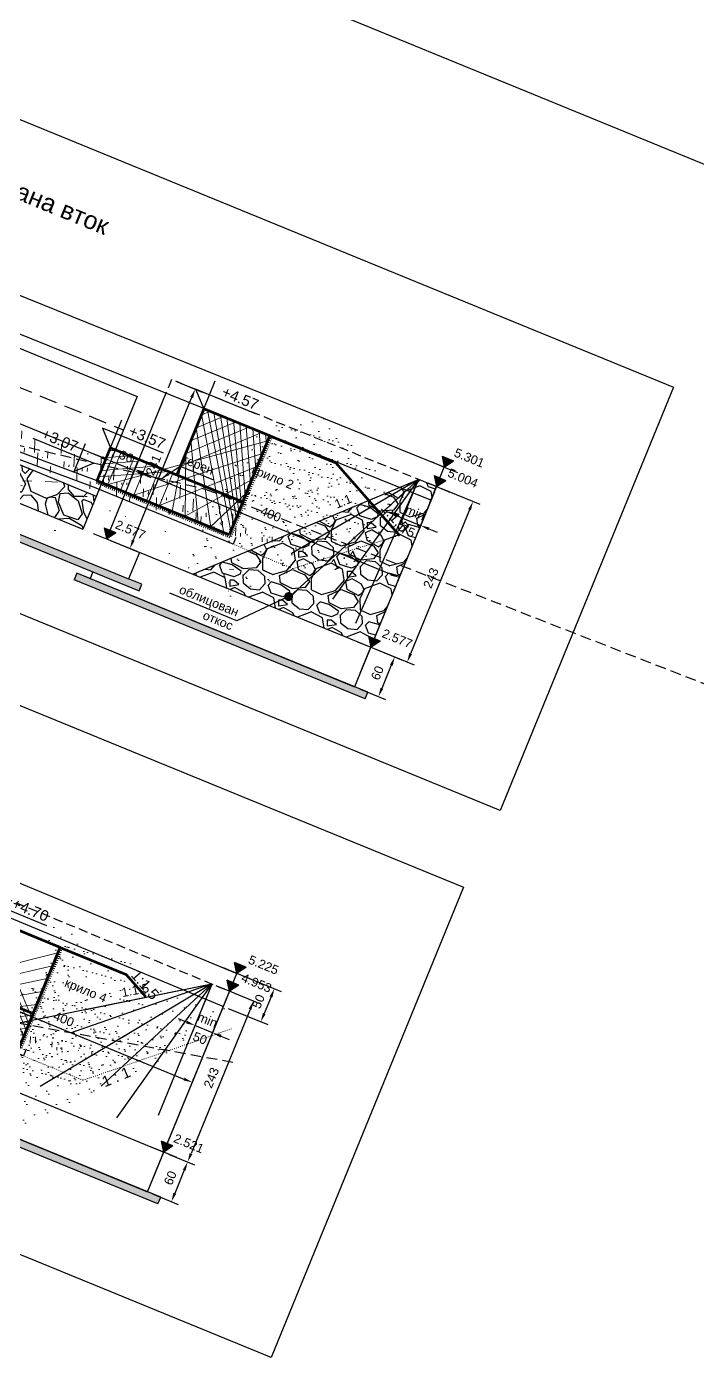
# Model space of a CAD drawing. Header units: centimetres. Extents: x 8495135 to 959133560, y 4530079 to 463453963.
# Drawn here: x 959128246 to 959129185, y 463413630 to 463415492 of the extents above; entities that cross this region are included whole.
import ezdxf
from ezdxf.enums import TextEntityAlignment as Align

# ---------------------------------------------------------------- set-up
doc = ezdxf.new("R2010")
doc.units = ezdxf.units.CM
doc.header["$LTSCALE"] = 0.1
for name, pattern in [('ACAD_ISO03W100', [30, 12, -18]), ('DASHED', [0.75, 0.5, -0.25]), ('HIDDEN', [9.525, 6.35, -3.175])]:
    doc.linetypes.add(name, pattern=pattern)
for name, color, linetype in [('br_dimension', 1, 'Continuous'), ('br_hatch', 9, 'Continuous'), ('br_hatch_dark', 8, 'Continuous'), ('br_view_yellow', 2, 'Continuous'), ('Kustendilska voda', 12, 'Continuous'), ('Text7', 7, 'Continuous'), ('Коти7', 7, 'Continuous')]:
    doc.layers.add(name, color=color, linetype=linetype)
for name, color, linetype, lineweight in [('br_text', 2, 'Continuous', 35), ('hatch7', 7, 'Continuous', 15), ('Геотекстил7', 1, 'ACAD_ISO03W100', 53), ('Текст7', 7, 'Continuous', 25), ('Терен1', 96, 'Continuous', 53)]:
    doc.layers.add(name, color=color, linetype=linetype, lineweight=lineweight)
doc.layers.add('Габион-разрез7', color=7, linetype='Continuous', lineweight=53, true_color=0xaaaaaa)
doc.layers.add('Трий Помощен 1', color=2, linetype='Continuous', lineweight=25, plot=False)
doc.styles.add('1-10 cm', font='arial.ttf', dxfattribs={"height": 2.5})
doc.styles.add('MM 1 to 100', font='arial.ttf', dxfattribs={"height": 25})
doc.styles.add('MM 1 to 150', font='arial.ttf', dxfattribs={"height": 37.5})
doc.styles.add('MM_ARIAL', font='arial.ttf')
doc.styles.get("Standard").update_dxf_attribs({"font": 'arial.ttf'})
doc.dimstyles.new('MM DIM 1 to 50', dxfattribs={"dimscale": 5, "dimtxt": 2.5, "dimasz": 2.5, "dimexe": 2.1, "dimexo": 1.5, "dimgap": 1.5, "dimtad": 1, "dimdec": 0, "dimdsep": 46, "dimtxsty": 'MM_ARIAL', "dimcen": 3, "dimclrd": 1, "dimclre": 1, "dimclrt": 7, "dimaunit": 2, "dimadec": 1, "dimazin": 0, "dimtp": 100, "dimtm": 3, "dimtfac": 1, "dimtdec": 0, "dimtix": 1, "dimtmove": 2, "dimatfit": 3, "dimfxl": 0, "dimtolj": 1, "dimtzin": 0, "dimarcsym": 0})

# ---------------------------------------------------------------- blocks, each defined once
blk = doc.blocks.new('*D1153')
at = {"layer": 'br_hatch', "color": 1, "lineweight": -2, "transparency": 16777216}
for p, q in [((959127798, 463415122.8), (959127799.7, 463415126.9)), ((959127807.3, 463415112.5), (959128352.4, 463414889.3)), ((959128366.8, 463414891.5), (959128367.9, 463414894.3))]:
    blk.add_line(p, q, dxfattribs=at)
at = {"layer": 'br_hatch', "color": 1, "transparency": 16777216}
for points in [[(959127808.1, 463415114.4), (959127806.5, 463415110.6), (959127795.7, 463415117.2)], [(959128353.2, 463414891.2), (959128351.6, 463414887.4), (959128363.9, 463414884.6)]]:
    blk.add_solid(points, dxfattribs=at)
at = {"layer": 'br_hatch', "color": 7, "transparency": 16777216, "insert": (959128085.1, 463415013.7), "char_height": 12.5, "attachment_point": 5, "rotation": 337.7335, "style": 'MM_ARIAL'}
blk.add_mtext('\\A1;614', dxfattribs=at)
blk = doc.blocks.new('*D1154')
at = {"layer": 'br_hatch', "color": 1, "lineweight": -2, "transparency": 16777216}
for p, q in [((959128352.4, 463414889.3), (959128340.8, 463414894)), ((959128363.9, 463414884.6), (959128397.1, 463414871)), ((959128366.8, 463414891.5), (959128367.9, 463414894.3)), ((959128399.9, 463414877.9), (959128401.1, 463414880.7)), ((959128408.7, 463414866.3), (959128420.2, 463414861.5))]:
    blk.add_line(p, q, dxfattribs=at)
at = {"layer": 'br_hatch', "color": 1, "transparency": 16777216}
for points in [[(959128353.2, 463414891.2), (959128351.6, 463414887.4), (959128363.9, 463414884.6)], [(959128409.4, 463414868.2), (959128407.9, 463414864.3), (959128397.1, 463414871)]]:
    blk.add_solid(points, dxfattribs=at)
at = {"layer": 'br_hatch', "color": 7, "transparency": 16777216, "insert": (959128385.8, 463414890.6), "char_height": 12.5, "attachment_point": 5, "rotation": 337.7335, "style": 'MM_ARIAL'}
blk.add_mtext('\\A1;36', dxfattribs=at)
blk = doc.blocks.new('*D1155')
at = {"layer": 'br_dimension', "color": 1, "lineweight": -2, "transparency": 16777216}
for p, q in [((959128827, 463414846), (959128881, 463414823.9)), ((959128866.5, 463414816.3), (959128784, 463414614.7)), ((959128735.1, 463414621.2), (959128788.9, 463414599.1))]:
    blk.add_line(p, q, dxfattribs=at)
at = {"layer": 'br_dimension', "color": 1, "transparency": 16777216}
for points in [[(959128864.6, 463414817.1), (959128868.4, 463414815.5), (959128871.3, 463414827.9)], [(959128782, 463414615.5), (959128785.9, 463414613.9), (959128779.2, 463414603.1)]]:
    blk.add_solid(points, dxfattribs=at)
at = {"layer": 'br_dimension', "color": 7, "transparency": 16777216, "insert": (959128812.4, 463414720.7), "char_height": 12.5, "attachment_point": 5, "rotation": 67.7335, "style": 'MM_ARIAL'}
blk.add_mtext('\\A1;243', dxfattribs=at)
blk = doc.blocks.new('*U1158')
at = {"ltscale": 0.5}
blk.add_hatch(color=256, dxfattribs=at).paths.add_polyline_path([(-26.2, 39), (0, 0), (26.2, 39)])
for p, q in [((-60, 0), (0, 0)), ((-26.2, 39), (26.2, 39)), ((-26.2, 39), (0, 0)), ((0, 0), (26.2, 39)), ((0, 0), (60, 0))]:
    blk.add_line(p, q, dxfattribs=at)
at = {"color": 7, "ltscale": 0.5, "style": '1-10 cm'}
blk.add_attdef('1', text='', height=37.5, dxfattribs=at).set_placement((83, 56.7), align=Align.CENTER)
blk = doc.blocks.new('*U1157')
at = {"ltscale": 0.5}
blk.add_hatch(color=256, dxfattribs=at).paths.add_polyline_path([(-26.2, 39), (0, 0), (26.2, 39)])
for p, q in [((-60, 0), (0, 0)), ((-26.2, 39), (26.2, 39)), ((-26.2, 39), (0, 0)), ((0, 0), (26.2, 39)), ((0, 0), (60, 0))]:
    blk.add_line(p, q, dxfattribs=at)
at = {"color": 7, "ltscale": 0.5, "style": '1-10 cm'}
blk.add_attdef('1', text='', height=37.5, dxfattribs=at).set_placement((89.3, 56.7), align=Align.CENTER)
blk = doc.blocks.new('*D1162')
at = {"layer": 'br_dimension', "color": 1, "lineweight": -2, "transparency": 16777216}
for p, q in [((959128792.1, 463414851.8), (959128768.7, 463414794.8)), ((959128817.2, 463414841.5), (959128793.9, 463414784.5)), ((959128761.2, 463414809.3), (959128749.6, 463414814)), ((959128772.7, 463414804.6), (959128797.9, 463414794.3)), ((959128809.5, 463414789.5), (959128821, 463414784.8))]:
    blk.add_line(p, q, dxfattribs=at)
at = {"layer": 'br_dimension', "color": 1, "transparency": 16777216}
for points in [[(959128761.9, 463414811.2), (959128760.4, 463414807.4), (959128772.7, 463414804.6)], [(959128810.2, 463414791.4), (959128808.7, 463414787.6), (959128797.9, 463414794.3)]]:
    blk.add_solid(points, dxfattribs=at)
at = {"layer": 'br_dimension', "color": 7, "transparency": 16777216, "char_height": 12.5, "attachment_point": 5, "rotation": 337.7335, "style": 'MM_ARIAL'}
for s, insert in [('\\A1;min', (959128790.5, 463414812.1)), ('\\A1;75', (959128780.1, 463414786.6))]:
    blk.add_mtext(s, dxfattribs=dict(at, insert=insert))
blk = doc.blocks.new('*U1164')
at = {"ltscale": 0.5}
blk.add_hatch(color=256, dxfattribs=at).paths.add_polyline_path([(-26.2, 39), (0, 0), (26.2, 39)])
for p, q in [((-60, 0), (0, 0)), ((-26.2, 39), (26.2, 39)), ((-26.2, 39), (0, 0)), ((0, 0), (26.2, 39)), ((0, 0), (60, 0))]:
    blk.add_line(p, q, dxfattribs=at)
at = {"color": 7, "ltscale": 0.5, "style": '1-10 cm'}
blk.add_attdef('1', text='', height=37.5, dxfattribs=at).set_placement((79.1, 54.8), align=Align.CENTER)
blk = doc.blocks.new('*D1165')
at = {"layer": 'br_dimension', "color": 1, "lineweight": -2, "transparency": 16777216}
for p, q in [((959128456.2, 463414995.5), (959128491.9, 463414980.9)), ((959128477.4, 463414973.3), (959128395.7, 463414773.6)), ((959128364.9, 463414772.7), (959128400.7, 463414758.1))]:
    blk.add_line(p, q, dxfattribs=at)
at = {"layer": 'br_dimension', "color": 1, "transparency": 16777216}
for points in [[(959128475.5, 463414974.1), (959128479.4, 463414972.5), (959128482.2, 463414984.8)], [(959128393.8, 463414774.4), (959128397.6, 463414772.8), (959128391, 463414762.1)]]:
    blk.add_solid(points, dxfattribs=at)
at = {"layer": 'br_dimension', "color": 7, "transparency": 16777216, "insert": (959128423.8, 463414878.7), "char_height": 12.5, "attachment_point": 5, "rotation": 67.7335, "style": 'MM_ARIAL'}
blk.add_mtext('\\A1;241', dxfattribs=at)
blk = doc.blocks.new('*U226')
at = {"ltscale": 0.5}
blk.add_hatch(color=256, dxfattribs=at).paths.add_polyline_path([(-26.2, 39), (0, 0), (26.2, 39)])
for p, q in [((-60, 0), (0, 0)), ((-26.2, 39), (26.2, 39)), ((-26.2, 39), (0, 0)), ((0, 0), (26.2, 39)), ((0, 0), (60, 0))]:
    blk.add_line(p, q, dxfattribs=at)
at = {"color": 7, "ltscale": 0.5, "style": '1-10 cm'}
blk.add_attdef('1', text='', height=37.5, dxfattribs=at).set_placement((-90.4, 56.7), align=Align.CENTER)
blk = doc.blocks.new('*U1160')
at = {"ltscale": 0.5}
blk.add_hatch(color=256, dxfattribs=at).paths.add_polyline_path([(-26.2, 39), (0, 0), (26.2, 39)])
for p, q in [((-60, 0), (0, 0)), ((-26.2, 39), (26.2, 39)), ((-26.2, 39), (0, 0)), ((0, 0), (26.2, 39)), ((0, 0), (60, 0))]:
    blk.add_line(p, q, dxfattribs=at)
at = {"color": 7, "ltscale": 0.5, "style": '1-10 cm'}
blk.add_attdef('1', text='', height=37.5, dxfattribs=at).set_placement((-83.3, 54.8), align=Align.CENTER)
blk = doc.blocks.new('*D1177')
at = {"layer": 'br_dimension', "color": 1, "lineweight": -2, "transparency": 16777216}
for p, q in [((959128502.7, 463414145.3), (959128477.9, 463414084.9)), ((959128527.3, 463414134.6), (959128502.8, 463414074.7)), ((959128470.4, 463414099.3), (959128458.8, 463414104)), ((959128506.8, 463414084.4), (959128481.9, 463414094.6)), ((959128518.4, 463414079.6), (959128529.9, 463414074.9))]:
    blk.add_line(p, q, dxfattribs=at)
at = {"layer": 'br_dimension', "color": 1, "transparency": 16777216}
for points in [[(959128471.1, 463414101.2), (959128469.6, 463414097.4), (959128481.9, 463414094.6)], [(959128519.2, 463414081.6), (959128517.6, 463414077.7), (959128506.8, 463414084.4)]]:
    blk.add_solid(points, dxfattribs=at)
at = {"layer": 'br_dimension', "color": 7, "transparency": 16777216, "char_height": 12.5, "attachment_point": 5, "rotation": 337.7335, "style": 'MM_ARIAL'}
for s, insert in [('\\A1;min', (959128499.6, 463414102.2)), ('\\A1;50', (959128489.1, 463414076.6))]:
    blk.add_mtext(s, dxfattribs=dict(at, insert=insert))
blk = doc.blocks.new('*D1179')
at = {"layer": 'br_dimension', "color": 1, "lineweight": -2, "transparency": 16777216}
for p, q in [((959128547.9, 463414164.6), (959128602.9, 463414142)), ((959128528.7, 463414118.4), (959128584, 463414095.8)), ((959128588.5, 463414134.4), (959128579, 463414111.3))]:
    blk.add_line(p, q, dxfattribs=at)
at = {"layer": 'br_dimension', "color": 1, "transparency": 16777216}
for points in [[(959128586.5, 463414135.2), (959128590.4, 463414133.6), (959128593.2, 463414146)], [(959128577.1, 463414112.1), (959128580.9, 463414110.5), (959128574.2, 463414099.7)]]:
    blk.add_solid(points, dxfattribs=at)
at = {"layer": 'br_dimension', "color": 7, "transparency": 16777216, "insert": (959128570.9, 463414128.1), "char_height": 12.5, "attachment_point": 5, "rotation": 67.7335, "style": 'MM_ARIAL'}
blk.add_mtext('\\A1;50', dxfattribs=at)
blk = doc.blocks.new('*D1181')
at = {"layer": 'br_dimension', "color": 1, "lineweight": -2, "transparency": 16777216}
for p, q in [((959128537.3, 463414139.6), (959128573.6, 463414124.7)), ((959128559.2, 463414117.1), (959128476.5, 463413915.2)), ((959128445.2, 463413914.5), (959128481.5, 463413899.6))]:
    blk.add_line(p, q, dxfattribs=at)
at = {"layer": 'br_dimension', "color": 1, "transparency": 16777216}
for points in [[(959128557.2, 463414117.9), (959128561.1, 463414116.3), (959128563.9, 463414128.7)], [(959128474.6, 463413916), (959128478.4, 463413914.4), (959128471.8, 463413903.6)]]:
    blk.add_solid(points, dxfattribs=at)
at = {"layer": 'br_dimension', "color": 7, "transparency": 16777216, "insert": (959128505, 463414021.4), "char_height": 12.5, "attachment_point": 5, "rotation": 67.7335, "style": 'MM_ARIAL'}
blk.add_mtext('\\A1;243', dxfattribs=at)
blk = doc.blocks.new('*D1276')
at = {"layer": 'br_dimension', "color": 1, "lineweight": -2, "transparency": 16777216}
for p, q in [((959128735.1, 463414621.2), (959128771.4, 463414606.3)), ((959128756.9, 463414598.7), (959128743.7, 463414566.3)), ((959128712.4, 463414565.6), (959128748.7, 463414550.8))]:
    blk.add_line(p, q, dxfattribs=at)
at = {"layer": 'br_dimension', "color": 1, "transparency": 16777216}
for points in [[(959128755, 463414599.5), (959128758.9, 463414597.9), (959128761.7, 463414610.3)], [(959128741.8, 463414567.1), (959128745.6, 463414565.5), (959128738.9, 463414554.8)]]:
    blk.add_solid(points, dxfattribs=at)
at = {"layer": 'br_dimension', "color": 7, "transparency": 16777216, "insert": (959128737.5, 463414587.8), "char_height": 12.5, "attachment_point": 5, "rotation": 67.7335, "style": 'MM_ARIAL'}
blk.add_mtext('\\A1;60', dxfattribs=at)
blk = doc.blocks.new('*D1277')
at = {"layer": 'br_dimension', "color": 1, "lineweight": -2, "transparency": 16777216}
for p, q in [((959128445.2, 463413914.5), (959128481.5, 463413899.6)), ((959128467, 463413892), (959128453.8, 463413859.6)), ((959128422.5, 463413859), (959128458.7, 463413844.1))]:
    blk.add_line(p, q, dxfattribs=at)
at = {"layer": 'br_dimension', "color": 1, "transparency": 16777216}
for points in [[(959128465.1, 463413892.8), (959128468.9, 463413891.2), (959128471.8, 463413903.6)], [(959128451.8, 463413860.4), (959128455.7, 463413858.9), (959128449, 463413848.1)]]:
    blk.add_solid(points, dxfattribs=at)
at = {"layer": 'br_dimension', "color": 7, "transparency": 16777216, "insert": (959128447.5, 463413881.1), "char_height": 12.5, "attachment_point": 5, "rotation": 67.7335, "style": 'MM_ARIAL'}
blk.add_mtext('\\A1;60', dxfattribs=at)
blk = doc.blocks.new('*D1279')
at = {"layer": 'br_hatch', "color": 1, "lineweight": -2, "transparency": 16777216}
for p, q in [((959128105.2, 463414159.5), (959128104.1, 463414156.8)), ((959128119.6, 463414161.7), (959128466.6, 463414019.6)), ((959128479.6, 463414018.3), (959128482.2, 463414024.6))]:
    blk.add_line(p, q, dxfattribs=at)
at = {"layer": 'br_hatch', "color": 1, "transparency": 16777216}
for points in [[(959128120.4, 463414163.7), (959128118.8, 463414159.8), (959128108, 463414166.5)], [(959128467.4, 463414021.6), (959128465.9, 463414017.7), (959128478.2, 463414014.9)]]:
    blk.add_solid(points, dxfattribs=at)
at = {"layer": 'br_hatch', "color": 7, "transparency": 16777216, "insert": (959128298.4, 463414103.5), "char_height": 12.5, "attachment_point": 5, "rotation": 337.7335, "style": 'MM_ARIAL'}
blk.add_mtext('\\A1;400', dxfattribs=at)
blk = doc.blocks.new('*D1281')
at = {"layer": 'br_hatch', "color": 1, "lineweight": -2, "transparency": 16777216}
for p, q in [((959128389.4, 463414852.2), (959128401.8, 463414882.6)), ((959128409.4, 463414868.1), (959128756.4, 463414726)), ((959128765.6, 463414715.5), (959128772, 463414731))]:
    blk.add_line(p, q, dxfattribs=at)
at = {"layer": 'br_hatch', "color": 1, "transparency": 16777216}
for points in [[(959128410.2, 463414870), (959128408.6, 463414866.2), (959128397.8, 463414872.9)], [(959128757.2, 463414728), (959128755.7, 463414724.1), (959128768, 463414721.3)]]:
    blk.add_solid(points, dxfattribs=at)
at = {"layer": 'br_hatch', "color": 7, "transparency": 16777216, "insert": (959128588.2, 463414809.9), "char_height": 12.5, "attachment_point": 5, "rotation": 337.7335, "style": 'MM_ARIAL'}
blk.add_mtext('\\A1;400', dxfattribs=at)
blk = doc.blocks.new('kota_norm1')
at = {"lineweight": 30}
blk.add_lwpolyline([(71.3, 21), (-21, 21), (0, 0), (0, 42)], dxfattribs=at)
at = {"ltscale": 10, "flags": 8}
blk.add_attdef('КОТА', (1.7, 25.4), '', height=15, dxfattribs=at)
blk = doc.blocks.new('cs')
at = {"layer": 'hatch7', "transparency": 33554526}
h = blk.add_hatch(dxfattribs=at)
h.set_pattern_fill('AR-SAND', color=256, scale=10)
h.set_pattern_definition([(142.5, (45626.653, 204.29), (0.6299336, 19.2682377), [0, -15.2, 0, -17, 0, -16.25]), (172.5, (45626.653, 204.29), (-17.697767, 28.22146), [0, -8.2, 0, -13.7, 0, -5.25]), (212.5, (45638.953, 204.29), (-31.1414186, 0.0565905), [0, -5, 0, -18, 0, -23.5]), (222.5, (45638.953, 204.29), (-30.061266, 8.776756), [0, -2.5, 0, -11.8, 0, -13.5])])
h.paths.add_polyline_path([(-706.3, 96.5), (-600, 10.2), (-502.5, 10.2), (-502.5, 170.2), (-600, 170.2), (-746.2, 97.1)])
at = {"layer": 'hatch7', "transparency": 33554480}
h = blk.add_hatch(dxfattribs=at)
h.set_pattern_fill('ANSI37', color=256, scale=100)
h.set_pattern_definition([(135, (45626.653, 204.29), (8.8388348, 8.8388348), []), (45, (45626.653, 204.29), (8.8388348, -8.8388348), [])])
h.paths.add_polyline_path([(-500, 170.2), (-400, 170.2), (-400, 70.2), (-300, 70.2), (-300, 20.2), (-500, 20.2), (-500, 70.2)])
h = blk.add_hatch(dxfattribs=at)
h.set_pattern_fill('ANSI37', color=256, scale=100)
h.set_pattern_definition([(45, (-45626.653, 204.29), (-8.8388348, 8.8388348), []), (135, (-45626.653, 204.29), (-8.8388348, -8.8388348), [])])
h.paths.add_polyline_path([(500, 170.2), (400, 170.2), (400, 70.2), (300, 70.2), (300, 20.2), (500, 20.2), (500, 70.2)])
at = {"layer": 'hatch7', "transparency": 33554526}
h = blk.add_hatch(dxfattribs=at)
h.set_pattern_fill('AR-SAND', color=256, scale=10)
h.set_pattern_definition([(37.5, (-45626.653, 204.29), (-0.6299336, 19.2682377), [0, -15.2, 0, -17, 0, -16.25]), (7.5, (-45626.653, 204.29), (17.697767, 28.22146), [0, -8.2, 0, -13.7, 0, -5.25]), (327.5, (-45638.953, 204.29), (31.1414186, 0.0565905), [0, -5, 0, -18, 0, -23.5]), (317.5, (-45638.953, 204.29), (30.061266, 8.776756), [0, -2.5, 0, -11.8, 0, -13.5])])
h.paths.add_polyline_path([(502.5, 10.2), (600, 10.2), (717.4, 107.5), (721.5, 109.4), (600, 170.2), (502.5, 170.2)])
at = {"layer": 'hatch7', "transparency": 33554508}
h = blk.add_hatch(dxfattribs=at)
h.set_pattern_fill('EARTH', color=256, scale=75, angle=20)
h.set_pattern_definition([(160, (45626.653, 284.29), (-11.206359, 24.032114), [18.75, -18.75]), (160, (45629.058, 290.897), (-11.206359, 24.032114), [18.75, -18.75]), (160, (45631.463, 297.504), (-11.206359, 24.032114), [18.75, -18.75]), (70, (45630.062, 300.508), (24.032114, 11.206359), [18.75, -18.75]), (70, (45623.455, 302.913), (24.032114, 11.206359), [18.75, -18.75]), (70, (45616.848, 305.318), (24.032114, 11.206359), [18.75, -18.75])])
h.paths.add_polyline_path([(0, 7.5), (0, 0), (-300.2, 10.2), (-510, 10.2), (-510, 20.2), (-502.5, 20.2), (-502.5, 17.7), (-300, 17.7)])
h = blk.add_hatch(dxfattribs=at)
h.set_pattern_fill('EARTH', color=256, scale=75, angle=20)
h.set_pattern_definition([(20, (-45626.653, 284.29), (11.206359, 24.032114), [18.75, -18.75]), (20, (-45629.058, 290.897), (11.206359, 24.032114), [18.75, -18.75]), (20, (-45631.463, 297.504), (11.206359, 24.032114), [18.75, -18.75]), (110, (-45630.062, 300.508), (-24.032114, 11.206359), [18.75, -18.75]), (110, (-45623.455, 302.913), (-24.032114, 11.206359), [18.75, -18.75]), (110, (-45616.848, 305.318), (-24.032114, 11.206359), [18.75, -18.75])])
h.paths.add_polyline_path([(0, 7.5), (0, 0), (300.2, 10.2), (510, 10.2), (510, 20.2), (502.5, 20.2), (502.5, 17.7), (300, 17.7)])
at = {"layer": 'Габион-разрез7'}
for points in [[(-400, 70.2), (-500, 70.2), (-500, 170.2), (-400, 170.2)], [(400, 70.2), (500, 70.2), (500, 170.2), (400, 170.2)], [(-500, 20.2), (-300, 20.2), (-300, 70.2), (-500, 70.2)], [(500, 20.2), (300, 20.2), (300, 70.2), (500, 70.2)]]:
    blk.add_lwpolyline(points, close=True, dxfattribs=at)
at = {"layer": 'Геотекстил7'}
for points in [[(-502.5, 170.2), (-502.5, 17.7), (-300, 17.7), (-300, 17.7)], [(502.5, 170.2), (502.5, 17.7), (300, 17.7), (300, 17.7)]]:
    blk.add_lwpolyline(points, dxfattribs=at)
at = {"layer": 'Терен1'}
for p, q in [((-746.2, 97.1), (-600, 170.2)), ((-500, 170.2), (-600, 170.2)), ((500, 170.2), (600, 170.2)), ((721.5, 109.4), (600, 170.2))]:
    blk.add_line(p, q, dxfattribs=at)
at = {"layer": 'Терен1', "linetype": 'ACAD_ISO03W100', "lineweight": 13}
for points in [[(-500, 10.2), (-600, 10.2), (-706.3, 96.5)], [(500, 10.2), (600, 10.2), (717.4, 107.5)]]:
    blk.add_lwpolyline(points, dxfattribs=at)
at = {"layer": 'Трий Помощен 1'}
for points in [[(-500, 170.2), (-500, 20.2), (-300, 20.2), (0, 10)], [(500, 170.2), (500, 20.2), (300, 20.2), (0, 10)], [(-510, 20.2), (-510, 10.2), (-300.2, 10.2), (0, 0)], [(510, 20.2), (510, 10.2), (300.2, 10.2), (0, 0)]]:
    blk.add_lwpolyline(points, dxfattribs=at)
at = {"layer": 'Коти7'}
ref = blk.add_blockref('kota_norm1', (-400, 170.2), dxfattribs=dict(at, xscale=-1))
ref.add_attrib('КОТА', '+4.57', (-468.4, 195.6), dxfattribs={"layer": '0', "ltscale": 10, "height": 15, "flags": 8})
ref = blk.add_blockref('kota_norm1', (400, 170.2), dxfattribs=at)
ref.add_attrib('КОТА', '+4.57', (415.2, 195.6), dxfattribs={"layer": '0', "ltscale": 10, "height": 15, "flags": 8})
ref = blk.add_blockref('kota_norm1', (-300, 70.2), dxfattribs=dict(at, xscale=-1))
ref.add_attrib('КОТА', '+3.57', (-368.4, 95.6), dxfattribs={"layer": '0', "ltscale": 10, "height": 15, "flags": 8})
ref = blk.add_blockref('kota_norm1', (300, 70.2), dxfattribs=at)
ref.add_attrib('КОТА', '+3.57', (315.2, 95.6), dxfattribs={"layer": '0', "ltscale": 10, "height": 15, "flags": 8})
ref = blk.add_blockref('kota_norm1', (-265.3, 20.2), dxfattribs=at)
ref.add_attrib('КОТА', '+3.07', (-256.9, 45.6), dxfattribs={"layer": '0', "ltscale": 10, "height": 15, "flags": 8})
ref = blk.add_blockref('kota_norm1', (265.3, 20.2), dxfattribs=dict(at, xscale=-1))
ref.add_attrib('КОТА', '+3.07', (203.7, 45.6), dxfattribs={"layer": '0', "ltscale": 10, "height": 15, "flags": 8})
ref = blk.add_blockref('kota_norm1', (0, 10), dxfattribs=at)
ref.add_attrib('КОТА', '+2.87', (15.2, 35.4), dxfattribs={"layer": '0', "ltscale": 10, "height": 15, "flags": 8})
at = {"layer": 'Text7'}
for rotation, p in [(27, (-701, 119.6)), (333, (700, 120.2))]:
    blk.add_text('1:1,5', height=15, rotation=rotation, dxfattribs=at).set_placement(p, align=Align.BOTTOM_CENTER)
at = {"layer": 'Текст7'}
for rotation, p in [(45, (671.7, 40.6)), (315, (-657.4, 27.7))]:
    blk.add_text('1 : 1', height=15, rotation=rotation, dxfattribs=at).set_placement(p, align=Align.BOTTOM_CENTER)
blk = doc.blocks.new('cs2')
at = {"layer": 'hatch7', "transparency": 33554526}
h = blk.add_hatch(dxfattribs=at)
h.set_pattern_fill('AR-SAND', color=256, scale=10)
h.set_pattern_definition([(142.5, (45626.653, 194.284), (0.6299336, 19.2682377), [0, -15.2, 0, -17, 0, -16.25]), (172.5, (45626.653, 194.284), (-17.697767, 28.22146), [0, -8.2, 0, -13.7, 0, -5.25]), (212.5, (45638.953, 194.284), (-31.1414186, 0.0565905), [0, -5, 0, -18, 0, -23.5]), (222.5, (45638.953, 194.284), (-30.061266, 8.776756), [0, -2.5, 0, -11.8, 0, -13.5])])
h.paths.add_polyline_path([(-740, 120.2), (-600, 0.2), (-502.5, 0.2), (-502.5, 160.2), (-600, 160.2), (-683, 118.7)])
at = {"layer": 'hatch7', "transparency": 33554480}
h = blk.add_hatch(dxfattribs=at)
h.set_pattern_fill('ANSI37', color=256, scale=100)
h.set_pattern_definition([(135, (45626.653, 194.284), (8.8388348, 8.8388348), []), (45, (45626.653, 194.284), (8.8388348, -8.8388348), [])])
h.paths.add_polyline_path([(-500, 160.2), (-400, 160.2), (-400, 60.2), (-300, 60.2), (-300, 10.2), (-500, 10.2), (-500, 60.2)])
h = blk.add_hatch(dxfattribs=at)
h.set_pattern_fill('ANSI37', color=256, scale=100)
h.set_pattern_definition([(45, (-45626.653, 194.284), (-8.8388348, 8.8388348), []), (135, (-45626.653, 194.284), (-8.8388348, -8.8388348), [])])
h.paths.add_polyline_path([(500, 160.2), (400, 160.2), (400, 60.2), (300, 60.2), (300, 10.2), (500, 10.2), (500, 60.2)])
at = {"layer": 'hatch7', "transparency": 33554526}
h = blk.add_hatch(dxfattribs=at)
h.set_pattern_fill('AR-SAND', color=256, scale=10)
h.set_pattern_definition([(37.5, (-45626.653, 194.284), (-0.6299336, 19.2682377), [0, -15.2, 0, -17, 0, -16.25]), (7.5, (-45626.653, 194.284), (17.697767, 28.22146), [0, -8.2, 0, -13.7, 0, -5.25]), (327.5, (-45638.953, 194.284), (31.1414186, 0.0565905), [0, -5, 0, -18, 0, -23.5]), (317.5, (-45638.953, 194.284), (30.061266, 8.776756), [0, -2.5, 0, -11.8, 0, -13.5])])
h.paths.add_polyline_path([(502.5, 0.2), (600, 0.2), (766.5, 146.7), (637.3, 141.5), (600, 160.2), (502.5, 160.2)])
at = {"layer": 'hatch7', "transparency": 33554508}
h = blk.add_hatch(dxfattribs=at)
h.set_pattern_fill('EARTH', color=256, scale=75, angle=20)
h.set_pattern_definition([(160, (45626.653, 274.284), (-11.206359, 24.032114), [18.75, -18.75]), (160, (45629.058, 280.891), (-11.206359, 24.032114), [18.75, -18.75]), (160, (45631.463, 287.498), (-11.206359, 24.032114), [18.75, -18.75]), (70, (45630.062, 290.502), (24.032114, 11.206359), [18.75, -18.75]), (70, (45623.455, 292.907), (24.032114, 11.206359), [18.75, -18.75]), (70, (45616.848, 295.312), (24.032114, 11.206359), [18.75, -18.75])])
h.paths.add_polyline_path([(0, -2.5), (0, -10), (-300.2, 0.2), (-510, 0.2), (-510, 10.2), (-502.5, 10.2), (-502.5, 7.7), (-300, 7.7)])
h = blk.add_hatch(dxfattribs=at)
h.set_pattern_fill('EARTH', color=256, scale=75, angle=20)
h.set_pattern_definition([(20, (-45626.653, 274.284), (11.206359, 24.032114), [18.75, -18.75]), (20, (-45629.058, 280.891), (11.206359, 24.032114), [18.75, -18.75]), (20, (-45631.463, 287.498), (11.206359, 24.032114), [18.75, -18.75]), (110, (-45630.062, 290.502), (-24.032114, 11.206359), [18.75, -18.75]), (110, (-45623.455, 292.907), (-24.032114, 11.206359), [18.75, -18.75]), (110, (-45616.848, 295.312), (-24.032114, 11.206359), [18.75, -18.75])])
h.paths.add_polyline_path([(0, -2.5), (0, -10), (300.2, 0.2), (510, 0.2), (510, 10.2), (502.5, 10.2), (502.5, 7.7), (300, 7.7)])
at = {"layer": 'Габион-разрез7'}
for points in [[(-400, 60.2), (-500, 60.2), (-500, 160.2), (-400, 160.2)], [(400, 60.2), (500, 60.2), (500, 160.2), (400, 160.2)], [(-500, 10.2), (-300, 10.2), (-300, 60.2), (-500, 60.2)], [(500, 10.2), (300, 10.2), (300, 60.2), (500, 60.2)]]:
    blk.add_lwpolyline(points, close=True, dxfattribs=at)
at = {"layer": 'Геотекстил7'}
for points in [[(-502.5, 160.2), (-502.5, 7.7), (-300, 7.7), (-300, 7.7)], [(502.5, 160.2), (502.5, 7.7), (300, 7.7), (300, 7.7)]]:
    blk.add_lwpolyline(points, dxfattribs=at)
at = {"layer": 'Терен1'}
for p, q in [((-683, 118.7), (-600, 160.2)), ((-500, 160.2), (-600, 160.2)), ((500, 160.2), (600, 160.2)), ((637.3, 141.5), (600, 160.2))]:
    blk.add_line(p, q, dxfattribs=at)
at = {"layer": 'Терен1', "linetype": 'ACAD_ISO03W100', "lineweight": 13}
for points in [[(500, 0.2), (600, 0.2), (766.5, 146.7)], [(-500, 0.2), (-600, 0.2), (-740, 120.2)]]:
    blk.add_lwpolyline(points, dxfattribs=at)
at = {"layer": 'Трий Помощен 1'}
for points in [[(-500, 160.2), (-500, 10.2), (-300, 10.2), (0, 0)], [(500, 160.2), (500, 10.2), (300, 10.2), (0, 0)], [(-510, 10.2), (-510, 0.2), (-300.2, 0.2), (0, -10)], [(510, 10.2), (510, 0.2), (300.2, 0.2), (0, -10)]]:
    blk.add_lwpolyline(points, dxfattribs=at)
at = {"layer": 'Коти7'}
ref = blk.add_blockref('kota_norm1', (-400, 160.2), dxfattribs=dict(at, xscale=-1))
ref.add_attrib('КОТА', '+4.70', (-468.4, 185.6), dxfattribs={"layer": '0', "ltscale": 10, "height": 15, "flags": 8})
ref = blk.add_blockref('kota_norm1', (400, 160.2), dxfattribs=at)
ref.add_attrib('КОТА', '+4.70', (415.2, 185.6), dxfattribs={"layer": '0', "ltscale": 10, "height": 15, "flags": 8})
ref = blk.add_blockref('kota_norm1', (-300, 60.2), dxfattribs=dict(at, xscale=-1))
ref.add_attrib('КОТА', '+3.70', (-368.4, 85.6), dxfattribs={"layer": '0', "ltscale": 10, "height": 15, "flags": 8})
ref = blk.add_blockref('kota_norm1', (300, 60.2), dxfattribs=at)
ref.add_attrib('КОТА', '+3.70', (315.2, 85.6), dxfattribs={"layer": '0', "ltscale": 10, "height": 15, "flags": 8})
ref = blk.add_blockref('kota_norm1', (-265.3, 10.2), dxfattribs=at)
ref.add_attrib('КОТА', '+3.20', (-256.9, 35.6), dxfattribs={"layer": '0', "ltscale": 10, "height": 15, "flags": 8})
ref = blk.add_blockref('kota_norm1', (0, 0), dxfattribs=at)
ref.add_attrib('КОТА', '+3.00', (15.2, 25.4), dxfattribs={"layer": '0', "ltscale": 10, "height": 15, "flags": 8})
ref = blk.add_blockref('kota_norm1', (265.3, 10.2), dxfattribs=dict(at, xscale=-1))
ref.add_attrib('КОТА', '+3.20', (203.7, 35.6), dxfattribs={"layer": '0', "ltscale": 10, "height": 15, "flags": 8})
at = {"layer": 'Text7'}
for rotation, p in [(333, (624.6, 146.3)), (27, (-637.8, 137.9))]:
    blk.add_text('1:1,5', height=15, rotation=rotation, dxfattribs=at).set_placement(p, align=Align.BOTTOM_CENTER)
at = {"layer": 'Текст7'}
for rotation, p in [(315, (-654.9, 20.6)), (45, (649.7, 13.8))]:
    blk.add_text('1 : 1', height=15, rotation=rotation, dxfattribs=at).set_placement(p, align=Align.BOTTOM_CENTER)

msp = doc.modelspace()

# ---------------------------------------------------------------- hatches: boundary and pattern name
at = {"layer": 'br_hatch'}
h = msp.add_hatch(dxfattribs=at)
h.set_pattern_fill('GRAVEL', color=256, scale=3, angle=112.73354, style=0)
h.set_pattern_definition([(340.746330185, (949450530.407, 462487961.802), (868.0990935373, -297.216695022), [10.2516432, -1014.9145092]), (297.703283685, (949450540.0854, 462487958.4212), (-423.6464543981, 813.914910587), [17.5921416, -1741.6214668]), (245.243989785, (949450548.264, 462487942.8457), (478.6100305073, 1026.7208377635), [12.4044456, -1228.0416838]), (20.007231685, (949450577.3183, 462487922.7983), (-1435.0506933513, -518.6636169154), [16.0201356, -1585.9931228]), (45.567196865, (949450592.3716, 462487928.2794), (-696.1261541236, -704.7671512954), [15.709011, -1555.19423236]), (110.007231685, (949450603.369, 462487939.4967), (518.6636169154, -1435.0506933513), [16.0201356, -1585.9931228]), (150.427783155, (949450597.888, 462487954.55), (1085.6152168403, -619.17038120744), [21.1858098, -2097.3934594]), (184.988871055, (949450579.462, 462487965.0057), (-1752.2941813538, -155.8769450355), [20.0015856, -1980.15769806]), (234.163108305, (949450559.536, 462487963.2663), (-678.0647604125, -945.0548664955), [16.07439, -1591.36637096]), (287.969900985, (949450550.125, 462487950.235), (-253.638910427, 802.529116679), [18.3513984, -899.2181085]), (335.130980485, (949450555.7866, 462487932.7788), (1126.4482023946, -519.44301643394), [23.7323376, -2349.50317537]), (251.547617515, (949450548.8684, 462487992.67), (-215.5507238645, -668.6443639494), [8.1001362, -801.91697473]), (284.202777085, (949450546.3046, 462487984.9864), (-242.2531147638, 972.5366565778), [15.4104594, -1525.6391699]), (337.7335427, (949450550.086, 462487970.047), (70.28017518, 29.4471896), [10.7762802, -96.98679325]), (315.9321332, (949450543.713, 462487961.594), (-287.79629841, 292.506496716), [5.8032396, -574.51867107]), (44.53495217, (949450547.883, 462487957.557), (-181.39333593, -158.621744034), [8.2069686, -402.1425897]), (143.69729921, (949450553.733, 462487963.313), (-228.9019192, 151.946146336), [13.3295898, -430.9889446]), (274.29859386, (949450542.99, 462487971.205), (11.38579595, 170.00753998), [9.6386142, -231.3269435]), (129.12308302, (949450564.9624, 462487916.795), (-505.3124216777, 614.4601830048), [13.50264, -1336.7648002]), (183.079718625, (949450556.4423, 462487927.27), (890.8706854781, 42.798384971), [11.3279682, -1121.46647035]), (45.9321332, (949450528.935, 462487965.316), (-292.506496716, -287.796298411), [11.606403, -568.71550767]), (96.344002355, (949450537.007, 462487973.655), (83.6313706276, -791.1433206739), [13.50264, -1336.7648002]), (92.17749746, (949450608.536, 462487935.052), (6.675597694, -410.295255146), [13.021056, -638.0320294]), (47.508683285, (949450608.0413, 462487948.064), (-625.8459785986, -675.3199619972), [10.9101636, -1080.1078014]), (179.53495217, (949450598.92, 462487995.466), (-410.295255146, -6.67559772), [11.606403, -568.71550767]), (130.087567325, (949450587.3144, 462487995.56), (663.9341657508, -795.853518902), [12.7734822, -1264.5712794]), (182.17749746, (949450613.35, 462487961.028), (410.295255146, 6.675597691), [6.510528, -644.5425574]), (214.04347516, (949450600.687, 462487991.249), (-251.673511124, -188.068933634), [3.885438, -384.65984894]), (278.69729922, (949450597.468, 462487989.074), (-18.061393653, 240.287715165), [15.709011, -298.4716377]), (298.742548645, (949450599.8432, 462487973.5454), (-364.7520713444, 673.3545622106), [14.55801, -1441.2409459]), (56.42361021, (949450560.058, 462487965.964), (-111.113160747, -129.174554417), [10.9897164, -263.7532908]), (105.890769275, (949450566.1362, 462487975.1197), (-360.0418731096, 1253.657357338), [19.1867028, -1899.48027195]), (173.678938585, (949450560.883, 462487993.573), (609.7499847384, -74.990373459), [7.8452472, -776.68176954]), (202.7335427, (949450553.085, 462487994.44), (-40.8329856, -99.7273648), [4.572, -71.628]), (232.989979845, (949450598.324, 462487971.2563), (374.1724678737, 487.2510279982), [10.5860088, -1048.0182232]), (160.746330185, (949450591.9514, 462487962.803), (-868.0990935362, 297.216695025), [20.5032864, -1004.662866]), (112.7335427, (949450572.595, 462487969.564), (-99.7273648, 40.8329856), [19.812, -56.388]), (78.038389185, (949450564.9386, 462487987.837), (197.4893296728, 908.9320792366), [12.0482868, -1192.7795017]), (6.78814678, (949450567.436, 462487999.624), (310.567890349, 47.508583271), [11.0948724, -543.64950116]), (320.379518045, (949450578.4528, 462488000.935), (1262.298354407, -1040.8514324635), [18.064353, -1788.3739327]), (288.159621425, (949450592.3676, 462487989.4153), (312.5332897782, -943.0894670074), [19.1108838, -1891.9753937])])
h.paths.add_polyline_path([(959127775.61, 463415068.05), (959127756.67, 463415021.77), (959128324.86, 463414789.13), (959128343.81, 463414835.4)])
h = msp.add_hatch(color=256, dxfattribs=at)
h.dxf.hatch_style = 1
h.paths.add_polyline_path([(959128403.84, 463414702.76), (959128407.63, 463414712.02), (959127715.59, 463414995.37), (959127643.59, 463415024.85), (959127639.8, 463415015.6)])
h = msp.add_hatch(dxfattribs=at)
h.set_pattern_fill('GRAVEL', color=256, scale=2.9)
h.set_pattern_definition([(205.74633, (959128769.6674, 463418773.1126), (-796.53594, -390.218988), [9.9099, -981.084]), (162.70328, (959128760.7413, 463418768.8078), (845.9184322, -266.762756), [17.0057, -1683.5674]), (110.24399, (959128744.5046, 463418773.864), (374.653773, -1028.948676), [11.991, -1187.107]), (245.00723, (959128710.9416, 463418767.7074), (626.3840653, 1335.4351494), [15.4861, -1533.1267]), (270.5672, (959128704.3987, 463418753.6713), (-5.9064375, 957.561784), [15.1854, -1503.3544]), (335.00723, (959128704.549, 463418738.4867), (-1335.4351494, 626.3840653), [15.4861, -1533.1267]), (15.42778, (959128718.585, 463418731.9437), (-1165.283275, -318.8320962), [20.4796, -2027.48034]), (49.98887, (959128738.3267, 463418737.3918), (1091.2095382, 1304.3047185), [19.3349, -1914.1524]), (99.16311, (959128750.7578, 463418752.2007), (-182.4974975, 1109.4615984), [15.5386, -1538.3208]), (152.9699, (959128748.2833, 463418767.541), (721.929455, -375.186521), [17.7397, -869.2442]), (200.13098, (959128732.4814, 463418775.603), (-1125.0268138, -414.9102339), [22.9413, -2271.1864]), (116.54762, (959128778.148, 463418739.394), (-309.706066, 604.379664), [7.8301, -775.1864]), (149.20278, (959128774.6485, 463418746.3985), (830.3532156, -499.1754964), [14.8968, -1474.7845]), (202.7335, (959128761.85, 463418754.026), (-27.91084, -68.1673), [10.4171, -93.7539]), (180.93213, (959128760.43, 463418764.16), (396.658174, -3.219593), [5.6098, -555.368]), (269.53495, (959128754.821, 463418764.068), (15.565215, 232.412736), [7.9334, -388.7378]), (8.6973, (959128754.757, 463418756.135), (260.323575, 52.602084), [12.8853, -416.6226]), (139.2986, (959128767.494, 463418758.084), (108.42376, -123.98898), [9.3173, -223.616]), (354.12308, (959128715.284, 463418780.2566), (765.4055088, -74.6064847), [13.0526, -1292.206]), (48.07972, (959128728.268, 463418778.92), (-579.688419, -638.19694), [10.9504, -1084.0843]), (270.93213, (959128773.076, 463418771.717), (3.219593, 396.658174), [11.2195, -549.7583]), (321.344, (959128773.2583, 463418760.499), (-597.940479, 483.610281), [13.0526, -1292.206]), (317.1775, (959128697.979, 463418737.993), (-285.01482, 275.88879), [12.587, -616.7643]), (272.50868, (959128707.2113, 463418729.437), (-33.817276, 889.394485), [10.5465, -1044.1042]), (44.53495, (959128745.847, 463418703.271), (275.88879, 285.01482), [11.2195, -549.7583]), (355.08757, (959128753.844, 463418711.1394), (-997.818245, 90.1717), [12.3477, -1222.4189]), (47.1775, (959128712.445, 463418716.947), (-275.88879, -285.01482), [6.2935, -623.0578]), (79.04348, (959128741.757, 463418704.945), (43.476054, 300.580036), [3.7559, -371.8379]), (143.6973, (959128742.47, 463418708.633), (176.59106, -151.899814), [15.1854, -288.5226]), (163.74255, (959128730.2325, 463418717.6233), (709.5838322, -210.9410835), [14.0727, -1393.1996]), (281.4236, (959128752.245, 463418750), (-12.34562, 164.24544), [10.6234, -254.9615]), (330.89077, (959128754.3487, 463418739.587), (1103.022413, -610.8188496), [18.54715, -1836.1643]), (38.67894, (959128770.553, 463418730.5644), (-468.045066, -365.527743), [7.5837, -750.7924]), (67.7335, (959128776.47, 463418735.304), (-40.2565, 96.0781), [4.4196, -69.2404]), (97.98998, (959128729.7065, 463418720.2265), (77.2933295, -588.814449), [10.2331, -1013.0843]), (25.74633, (959128728.284, 463418730.3603), (796.53594, 390.218988), [19.8198, -971.1741]), (337.7335, (959128746.14, 463418738.97), (96.0781, 40.2565), [19.1516, -54.5084]), (303.03839, (959128763.86, 463418731.713), (486.2971263, -756.2794783), [11.6467, -1153.0202]), (231.78815, (959128770.21, 463418721.95), (-179.810653, -244.75836), [10.725, -525.5279]), (185.37952, (959128763.5755, 463418713.5226), (-1574.2870713, -151.3670663), [17.4622, -1728.7615]), (153.15962, (959128746.19, 463418711.8855), (-858.2640538, 431.0081971), [18.47385, -1828.90955])])
h.paths.add_polyline_path([(959128820.14, 463414848.6), (959128794.92, 463414858.77), (959128479.19, 463414725.94), (959128728.18, 463414623.99)])
h = msp.add_hatch(color=256, dxfattribs=at)
h.dxf.hatch_style = 1
h.paths.add_polyline_path([(959128723.95, 463414560.89), (959128720.16, 463414551.63), (959128312.97, 463414718.36), (959128316.76, 463414727.61), (959128651.95, 463414590.37)])
h = msp.add_hatch(color=256, dxfattribs=at)
h.dxf.hatch_style = 1
h.paths.add_polyline_path([(959128434.02, 463413854.22), (959128430.24, 463413844.96), (959128023.05, 463414011.69), (959128026.83, 463414020.94), (959128362.02, 463413883.7)])

# ---------------------------------------------------------------- linework, layer by layer
at = {"layer": 'br_dimension'}
for p, q in [((959127775.61, 463415068.05), (959128343.81, 463414835.4)), ((959127639.8, 463415015.6), (959128403.84, 463414702.76)), ((959128810.87, 463414825.95), (959128831.08, 463414876.02)), ((959128479.19, 463414725.94), (959128794.92, 463414858.77)), ((959128316.76, 463414727.61), (959128312.97, 463414718.36)), ((959128720.16, 463414551.63), (959128312.97, 463414718.36)), ((959128335.27, 463414720.03), (959128316.76, 463414727.61)), ((959128407.63, 463414712.02), (959128389.12, 463414719.6)), ((959128403.84, 463414702.76), (959128407.63, 463414712.02)), ((959128720.16, 463414551.63), (959128723.95, 463414560.89)), ((959128723.95, 463414560.89), (959128723.95, 463414560.89)), ((959128329.05, 463414117.05), (959128505.76, 463414152.76)), ((959128430.24, 463413844.96), (959128023.05, 463414011.69)), ((959128430.24, 463413844.96), (959128434.02, 463413854.22)), ((959128434.02, 463413854.22), (959128434.02, 463413854.22))]:
    msp.add_line(p, q, dxfattribs=at)
at = {"layer": 'br_dimension', "linetype": 'HIDDEN', "ltscale": 20}
for p, q in [((959128449.21, 463414998.31), (959128441.45, 463414979.37)), ((959128820.14, 463414848.6), (959128449.21, 463414998.31)), ((959128160.99, 463414295.8), (959128530.4, 463414142.39))]:
    msp.add_line(p, q, dxfattribs=at)
at = {"layer": 'br_dimension'}
for points in [[(959127223.58, 463415777.43), (959129152.05, 463414987.82), (959128909.45, 463414395.31), (959126980.98, 463415184.92)], [(959126943.63, 463415071.8), (959128857.87, 463414288.02), (959128588.48, 463413630.09), (959126674.25, 463414413.87)]]:
    msp.add_lwpolyline(points, close=True, dxfattribs=at)
at = {"layer": 'br_hatch'}
for p, q in [((959128794.92, 463414858.77), (959128614.98, 463414695)), ((959128794.92, 463414858.77), (959128616.62, 463414754.55)), ((959128794.92, 463414858.77), (959128674.42, 463414691.04)), ((959128794.92, 463414858.77), (959128706.86, 463414657.25)), ((959128075.66, 463414065.78), (959128505.77, 463414152.77)), ((959128505.77, 463414152.77), (959128265.41, 463414009.28)), ((959128505.77, 463414152.77), (959128307.25, 463414083.89)), ((959128505.77, 463414152.77), (959128350.69, 463414009.81)), ((959128505.77, 463414152.77), (959128372.23, 463413965.54)), ((959128505.54, 463414152.26), (959128430.28, 463413968.44))]:
    msp.add_line(p, q, dxfattribs=at)
msp.add_lwpolyline([(959127805.5, 463416813.89), (959130828.39, 463415576.19), (959130496.9, 463414766.58), (959127474.01, 463416004.29)], close=True, dxfattribs=at)
at = {"layer": 'br_hatch_dark', "linetype": 'DASHED', "ltscale": 300}
for points in [[(959127372.2, 463415344.31), (959127899.73, 463414985.89), (959128497.84, 463414844.73), (959130178.69, 463414188.93)], [(959128535.2, 463414042.74), (959127907.79, 463414157.21), (959127382.43, 463414476.05), (959125724.32, 463415187.38)]]:
    msp.add_lwpolyline(points, dxfattribs=at)
at = {"layer": 'br_view_yellow'}
for p, q in [((959128831.08, 463414876.02), (959127453.44, 463415432.07)), ((959128812.38, 463414829.65), (959127434.74, 463415385.69)), ((959127832.72, 463415207.51), (959128400.91, 463414974.86)), ((959127643.59, 463415024.85), (959128389.12, 463414719.6)), ((959127756.67, 463415021.77), (959128324.86, 463414789.13)), ((959128400.91, 463414974.86), (959128324.86, 463414789.13)), ((959128441.45, 463414979.37), (959128358.01, 463414775.56)), ((959128820.14, 463414848.6), (959128705.44, 463414568.47)), ((959128820.14, 463414848.6), (959128713.02, 463414586.98)), ((959128358.01, 463414775.56), (959128404.28, 463414756.61)), ((959128404.28, 463414756.61), (959128389.12, 463414719.6)), ((959128404, 463414756.73), (959128728.18, 463414623.99)), ((959127168.67, 463414737.3), (959128540.69, 463414167.5)), ((959128723.95, 463414560.89), (959128316.76, 463414727.61)), ((959128339.06, 463414729.29), (959128335.27, 463414720.03)), ((959128335.27, 463414720.03), (959128705.44, 463414568.47)), ((959127149.73, 463414691.02), (959128521.74, 463414121.23)), ((959128415.52, 463413861.8), (959128540.69, 463414167.5)), ((959128530.4, 463414142.39), (959128423.09, 463413880.3)), ((959128114.35, 463414049.94), (959128438.25, 463413917.32)), ((959128434.02, 463413854.22), (959128026.83, 463414020.94)), ((959128045.34, 463414013.36), (959128415.52, 463413861.8))]:
    msp.add_line(p, q, dxfattribs=at)
at = {"layer": 'Kustendilska voda', "color": 1, "linetype": 'DASHED', "ltscale": 500}
msp.add_line((959127813.51, 463415160.59), (959128381.7, 463414927.94), dxfattribs=at)

# ---------------------------------------------------------------- block references
at = {"layer": 'br_dimension', "rotation": 337.7335426877877}
for name, p in [('cs', (959128059.71, 463414951.72)), ('cs2', (959127769.78, 463414245.05))]:
    msp.add_blockref(name, p, dxfattribs=at)
at = {"layer": 'br_dimension', "ltscale": 0.5, "xscale": 0.333333499729682, "yscale": 0.333333499729682, "zscale": 0.333333499729682, "rotation": 337.733573708224}
for name, p, values in [('*U1158', (959128831.08, 463414876.02), {'1': '5.301'}), ('*U1157', (959128820.14, 463414848.6), {'1': '5.004'}), ('*U1164', (959128358.01, 463414775.56), {'1': '2.577'}), ('*U1157', (959128728.18, 463414623.99), {'1': '2.577'})]:
    msp.add_blockref(name, p, dxfattribs=at).add_auto_attribs(values)
at = {"layer": 'br_dimension', "ltscale": 0.5}
ref = msp.add_blockref('*U226', (959128540.69, 463414167.5), dxfattribs=dict(at, xscale=-0.3333334997296819, yscale=0.333333499729682, zscale=0.333333499729682, rotation=337.7335116890827))
ref.add_attrib('1', '5.225', dxfattribs={"layer": '0', "color": 7, "ltscale": 0.5, "height": 12.5, "rotation": 337.73351, "style": '1-10 cm'}).set_placement((959128575.71, 463414173.6), align=Align.CENTER)
ref = msp.add_blockref('*U226', (959128530.4, 463414142.39), dxfattribs=dict(at, xscale=-0.3333334997296819, yscale=0.333333499729682, zscale=0.333333499729682, rotation=337.7335116890827))
ref.add_attrib('1', '4.953', dxfattribs={"layer": '0', "color": 7, "ltscale": 0.5, "height": 12.5, "rotation": 337.73351, "style": '1-10 cm'}).set_placement((959128565.94, 463414148.27), align=Align.CENTER)
ref = msp.add_blockref('*U1160', (959128438.25, 463413917.32), dxfattribs=dict(at, xscale=-0.3333334997296819, yscale=0.333333499729682, zscale=0.333333499729682, rotation=337.7335116890827))
ref.add_attrib('1', '2.521', dxfattribs={"layer": '0', "color": 7, "ltscale": 0.5, "height": 12.5, "rotation": 337.73351, "style": '1-10 cm'}).set_placement((959128471.02, 463413923.64), align=Align.CENTER)

# ---------------------------------------------------------------- texts
at = {"layer": 'br_text', "char_height": 12.501, "width": 95.5067, "rotation": 337.73354, "style": 'MM 1 to 150'}
for s, insert, attachment_point in [('крило 2', (959128564.83, 463414879.34), 1), ('крило 4', (959128360.05, 463414137.81), 3)]:
    msp.add_mtext(s, dxfattribs=dict(at, insert=insert, attachment_point=attachment_point))
at = {"layer": 'br_view_yellow'}
for s, insert, char_height, width, attachment_point, rotation, style in [('\\pi193.1;Изглед "1-1" страна вток\\P\\pi339.96;М 1:50', (959127817.02, 463415447.71), 25, 782.4206, 1, 337.73354, 'MM 1 to 150'), ('терен', (959128466.92, 463414894.12), 12.5, 89.8363, 1, 337.73354, 'MM 1 to 100'), ('1:1', (959128675.81, 463414829.14), 12.5, 89.8363, 1, 22.81698, 'MM 1 to 100'), ('облицован откос', (959128544.86, 463414678.13), 12.5, 89.8363, 3, 337.73354, 'MM 1 to 100'), ('1:1.5', (959128378.1, 463414146.46), 12.5, 89.8363, 1, 10.89841, 'MM 1 to 100')]:
    msp.add_mtext(s, dxfattribs=dict(at, insert=insert, char_height=char_height, width=width, attachment_point=attachment_point, rotation=rotation, style=style))

# ---------------------------------------------------------------- dimensions: what is measured, and where the dimension line sits
at = {"layer": 'br_dimension'}
for base, p1, p2, angle, picture, middle in [((959128390.97, 463414762.06), (959128449.22, 463414998.34), (959128358.01, 463414775.56), 67.73354, '*D1165', (959128423.83, 463414878.67)), ((959128779.22, 463414603.09), (959128820.1, 463414848.81), (959128728.18, 463414623.99), 67.73354, '*D1155', (959128812.38, 463414720.74)), ((959128738.94, 463414554.75), (959128728.18, 463414623.99), (959128705.44, 463414568.47), 67.73355, '*D1276', (959128737.46, 463414587.77)), ((959128574.24, 463414099.74), (959128540.94, 463414167.4), (959128521.74, 463414121.23), 67.73355, '*D1179', (959128570.87, 463414128.13)), ((959128471.75, 463413903.61), (959128530.39, 463414142.39), (959128438.25, 463413917.32), 67.73355, '*D1181', (959128504.98, 463414021.4)), ((959128449.02, 463413848.08), (959128438.25, 463413917.32), (959128415.52, 463413861.8), 67.73355, '*D1277', (959128447.54, 463413881.1))]:
    dim = msp.add_linear_dim(base=base, p1=p1, p2=p2, angle=angle, dimstyle='MM DIM 1 to 50', dxfattribs=at)
    dim.commit()
    dim.dimension.update_dxf_attribs({"geometry": picture, "text_midpoint": middle})
for base, p1, p2, angle, text, picture, middle in [((959128797.89, 463414794.26), (959128794.92, 463414858.77), (959128820.09, 463414848.47), 337.73354, 'min\\X75', '*D1162', (959128785.31, 463414799.41)), ((959128481.92, 463414094.57), (959128530.19, 463414141.5), (959128505.54, 463414152.26), 157.73354, 'min\\X50', '*D1177', (959128494.36, 463414089.48))]:
    dim = msp.add_linear_dim(base=base, p1=p1, p2=p2, angle=angle, text=text, dimstyle='MM DIM 1 to 50', dxfattribs=at)
    dim.commit()
    dim.dimension.update_dxf_attribs({"geometry": picture, "text_midpoint": middle})
at = {"layer": 'br_hatch'}
for base, p1, p2, picture, middle in [((959128363.94, 463414884.58), (959127795.18, 463415115.83), (959128363.94, 463414884.58), '*D1153', (959128085.11, 463415013.75)), ((959128397.09, 463414871.01), (959128363.94, 463414884.58), (959128397.09, 463414871.01), '*D1154', (959128385.78, 463414890.64)), ((959128768.02, 463414721.29), (959128386.53, 463414845.23), (959128762.79, 463414708.53), '*D1281', (959128588.19, 463414809.92)), ((959128478.21, 463414014.91), (959128108.03, 463414166.47), (959128476.75, 463414011.35), '*D1279', (959128298.38, 463414103.54))]:
    dim = msp.add_linear_dim(base=base, p1=p1, p2=p2, angle=337.73354, dimstyle='MM DIM 1 to 50', dxfattribs=at)
    dim.commit()
    dim.dimension.update_dxf_attribs({"geometry": picture, "text_midpoint": middle})

# ---------------------------------------------------------------- leaders
at = {"layer": 'br_dimension', "color": 1}
msp.add_leader([(959128434.56, 463414859.67), (959128461.49, 463414877.08), (959128508.12, 463414857.99)], dimstyle='MM DIM 1 to 50', dxfattribs=at)
msp.add_leader([(959128613.19, 463414694.77), (959128540.55, 463414660.96), (959128446.94, 463414699.29)], dimstyle='MM DIM 1 to 50', override={"dimldrblk": 'Dot'}, dxfattribs=at)

doc.saveas('drawing.dxf')
